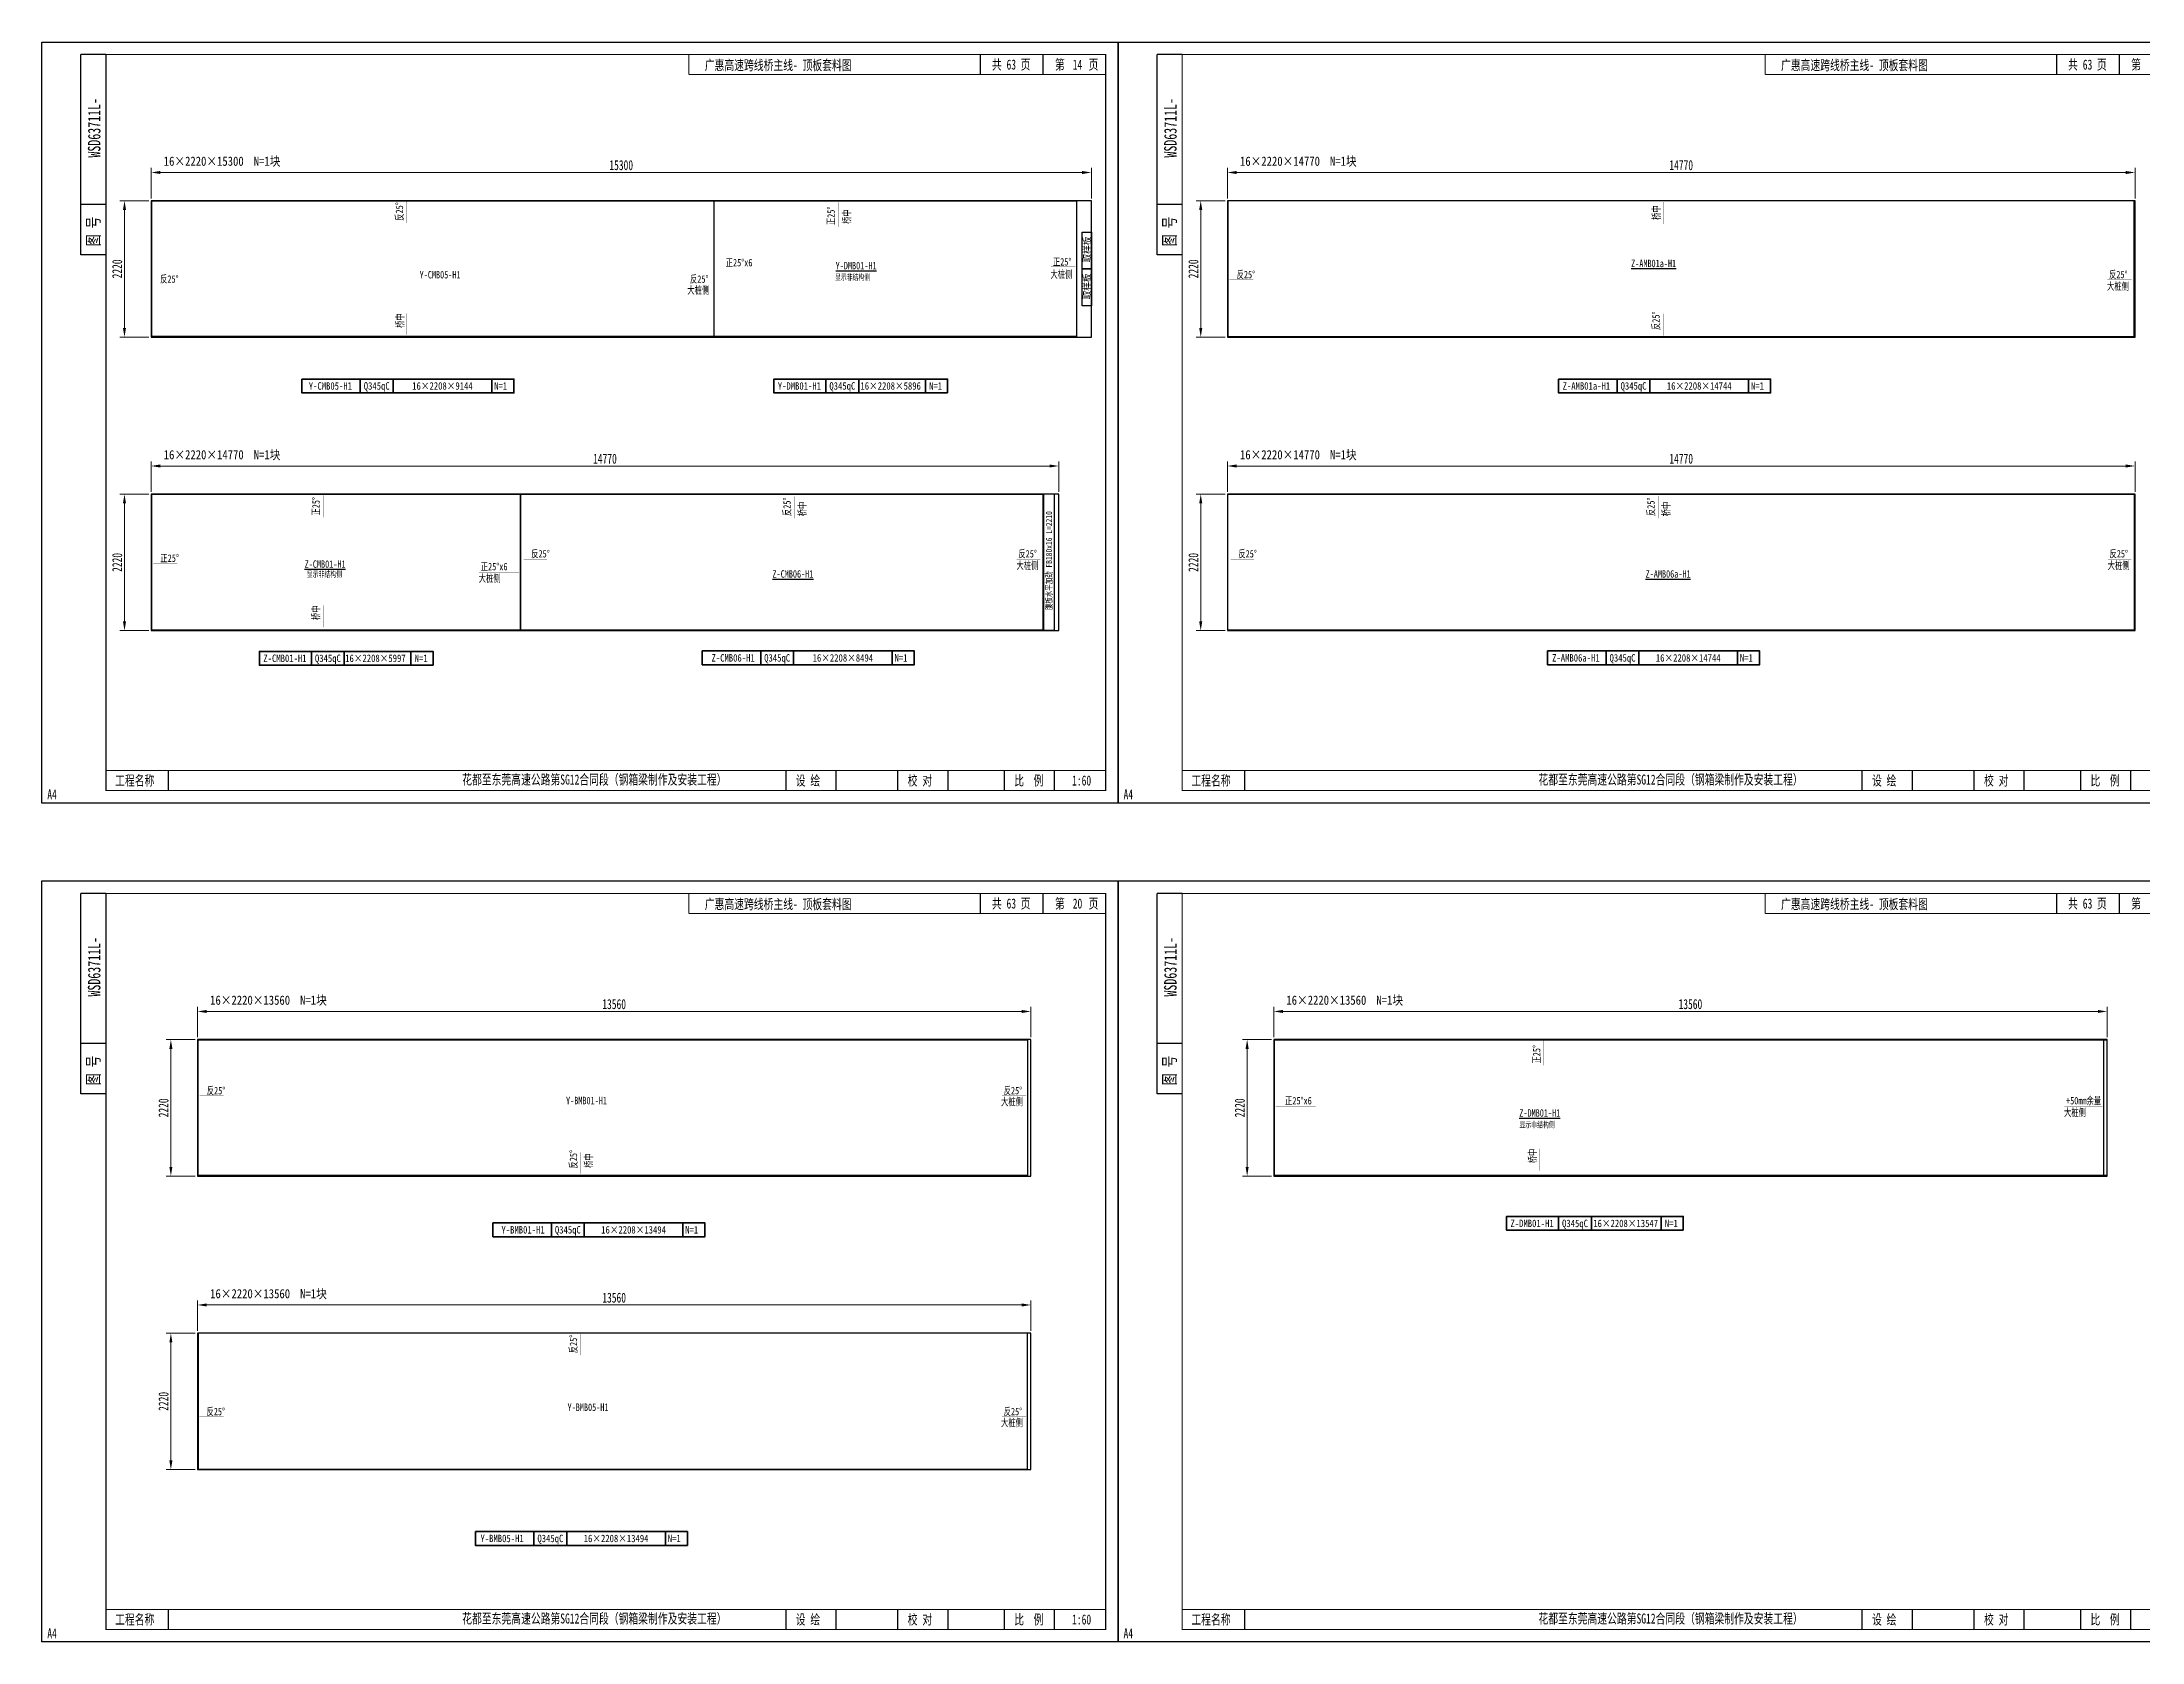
# Model space of a CAD drawing. Extents: x 1629247 to 2251351, y -601856 to -65897.
# Drawn here: x 2104269 to 2138440, y -143801 to -117767 of the extents above; entities that cross this region are included whole.
import ezdxf
from ezdxf.enums import TextEntityAlignment as Align

# ---------------------------------------------------------------- set-up
doc = ezdxf.new("R2010")
doc.units = 0
doc.header["$LTSCALE"] = 2
doc.header["$MEASUREMENT"] = 0
doc.header["$PDMODE"] = 35
doc.header["$PDSIZE"] = 50
doc.linetypes.add('PHANTOM', pattern=[63.5, 31.75, -6.35, 6.35, -6.35, 6.35, -6.35])
doc.layers.get('0').update_dxf_attribs({"linetype": 'CONTINUOUS'})
doc.layers.get('Defpoints').update_dxf_attribs({"linetype": 'CONTINUOUS'})
doc.layers.add('1图框轮廓', color=7, linetype='CONTINUOUS', lineweight=35)
doc.layers.add('标注层', color=3, linetype='CONTINUOUS', lineweight=13)
doc.layers.add('A3', color=7, linetype='CONTINUOUS')
doc.styles.add('仿宋', font='仿宋_GB2312_1.ttf', dxfattribs={"width": 0.7})
doc.dimstyles.new('标准标注样式-60', dxfattribs={"dimscale": 60, "dimtxt": 2.7, "dimasz": 2.5, "dimexe": 1.25, "dimexo": 0.625, "dimtad": 1, "dimdec": 0, "dimdsep": 46, "dimtxsty": '仿宋', "dimcen": 2.5, "dimclrd": 3, "dimclre": 3, "dimclrt": 4, "dimazin": 0, "dimtfac": 1, "dimtdec": 0, "dimtmove": 0, "dimatfit": 3, "dimfxl": 1.25, "dimlwd": 13, "dimlwe": 13, "dimarcsym": 0})

# ---------------------------------------------------------------- blocks, each defined once
blk = doc.blocks.new('*D947')
at = {"color": 3, "lineweight": 13, "ltscale": 3}
for p, q in [((2106044, -120311), (2106044, -119815)), ((2121344, -120311), (2121344, -119815))]:
    blk.add_line(p, q, dxfattribs=at)
at = {"color": 3, "linetype": 'ByBlock', "lineweight": 13, "ltscale": 3}
blk.add_line((2121194, -119890), (2106194, -119890), dxfattribs=at)
at = {"color": 3, "ltscale": 3}
for points in [[(2106194, -119865), (2106194, -119915), (2106044, -119890)], [(2121194, -119865), (2121194, -119915), (2121344, -119890)]]:
    blk.add_solid(points, dxfattribs=at)
at = {"layer": 'Defpoints', "color": 0, "ltscale": 3}
for p in [(2106044, -119890), (2106044, -120349), (2121344, -120349)]:
    blk.add_point(p, dxfattribs=at)
at = {"color": 4, "ltscale": 3, "insert": (2113694, -119772), "char_height": 162, "attachment_point": 5, "style": '仿宋'}
blk.add_mtext('15300', dxfattribs=at)
blk = doc.blocks.new('*D948')
at = {"color": 3, "lineweight": 13, "ltscale": 3}
for p, q in [((2106007, -120349), (2105536, -120349)), ((2106007, -122569), (2105536, -122569))]:
    blk.add_line(p, q, dxfattribs=at)
at = {"color": 3, "linetype": 'ByBlock', "lineweight": 13, "ltscale": 3}
blk.add_line((2105611, -120499), (2105611, -122419), dxfattribs=at)
at = {"color": 3, "ltscale": 3}
for points in [[(2105586, -120499), (2105636, -120499), (2105611, -120349)], [(2105586, -122419), (2105636, -122419), (2105611, -122569)]]:
    blk.add_solid(points, dxfattribs=at)
at = {"layer": 'Defpoints', "color": 0, "ltscale": 3}
for p in [(2106044, -120349), (2105611, -122569), (2106044, -122569)]:
    blk.add_point(p, dxfattribs=at)
at = {"color": 4, "ltscale": 3, "insert": (2105493, -121459), "char_height": 162, "attachment_point": 5, "rotation": 90, "style": '仿宋'}
blk.add_mtext('2220', dxfattribs=at)
blk = doc.blocks.new('tukuangA4-')
at = {"layer": 'A3'}
for p, q in [((537, 7565), (537, 10327)), ((882, 10327), (537, 10327)), ((12951, 10051), (12951, 10327)), ((13814, 10051), (13814, 10327)), ((882, 8256), (537, 8256)), ((882, 7565), (537, 7565)), ((1745, 173), (1745, 449)), ((10266, 173), (10266, 449)), ((10957, 173), (10957, 449)), ((11811, 173), (11811, 449)), ((12502, 173), (12502, 449)), ((13280, 173), (13280, 449)), ((13971, 173), (13971, 449))]:
    blk.add_line(p, q, dxfattribs=at)
blk.add_lwpolyline([(14850, 10500), (14850, 0), (0, 0), (0, 10500)], close=True, dxfattribs=at)
for points, const_width in [([(882, 10327), (14677, 10327), (14677, 173), (882, 173), (882, 10327)], 17.3), ([(8927, 10051), (8927, 10327)], 13.8), ([(8927, 10051), (14677, 10051)], 13.8), ([(882, 449), (14677, 449)], 13.8)]:
    blk.add_lwpolyline(points, dxfattribs=dict(at, const_width=const_width))
at = {"layer": 'A3', "color": 7, "linetype": 'Continuous', "style": '仿宋', "width": 0.7}
for s, p in [('共    页', (13106, 10120)), ('第     页', (13977, 10120)), ('工程名称', (1009, 242)), ('花都至东莞高速公路第SG12合同段（钢箱梁制作及安装工程）', (5798, 255)), ('设 绘', (10401, 242)), ('校 对', (11946, 242)), ('比  例', (13415, 242))]:
    blk.add_text(s, height=138.1, dxfattribs=at).set_placement(p)
blk.add_text('WSD63711L-', height=172.6, rotation=90, dxfattribs=at).set_placement((806, 9316), align=Align.CENTER)
blk.add_text('图 号', height=172.6, rotation=90, dxfattribs=at).set_placement((793, 7681))
blk.add_text('A4', height=138.1, dxfattribs=at).set_placement((139, 50), align=Align.CENTER)
blk = doc.blocks.new('*D949')
at = {"color": 3, "lineweight": 13, "ltscale": 3}
for p, q in [((2106044, -125087), (2106044, -124591)), ((2120814, -125087), (2120814, -124591))]:
    blk.add_line(p, q, dxfattribs=at)
at = {"color": 3, "linetype": 'ByBlock', "lineweight": 13, "ltscale": 3}
blk.add_line((2120664, -124666), (2106194, -124666), dxfattribs=at)
at = {"color": 3, "ltscale": 3}
for points in [[(2106194, -124641), (2106194, -124691), (2106044, -124666)], [(2120664, -124641), (2120664, -124691), (2120814, -124666)]]:
    blk.add_solid(points, dxfattribs=at)
at = {"layer": 'Defpoints', "color": 0, "ltscale": 3}
for p in [(2106044, -124666), (2106044, -125125), (2120814, -125125)]:
    blk.add_point(p, dxfattribs=at)
at = {"color": 4, "ltscale": 3, "insert": (2113429, -124548), "char_height": 162, "attachment_point": 5, "style": '仿宋'}
blk.add_mtext('14770', dxfattribs=at)
blk = doc.blocks.new('*D950')
at = {"color": 3, "lineweight": 13, "ltscale": 3}
for p, q in [((2106007, -125125), (2105536, -125125)), ((2106007, -127345), (2105536, -127345))]:
    blk.add_line(p, q, dxfattribs=at)
at = {"color": 3, "linetype": 'ByBlock', "lineweight": 13, "ltscale": 3}
blk.add_line((2105611, -125275), (2105611, -127195), dxfattribs=at)
at = {"color": 3, "ltscale": 3}
for points in [[(2105586, -125275), (2105636, -125275), (2105611, -125125)], [(2105586, -127195), (2105636, -127195), (2105611, -127345)]]:
    blk.add_solid(points, dxfattribs=at)
at = {"layer": 'Defpoints', "color": 0, "ltscale": 3}
for p in [(2106044, -125125), (2105611, -127345), (2106044, -127345)]:
    blk.add_point(p, dxfattribs=at)
at = {"color": 4, "ltscale": 3, "insert": (2105493, -126235), "char_height": 162, "attachment_point": 5, "rotation": 90, "style": '仿宋'}
blk.add_mtext('2220', dxfattribs=at)
blk = doc.blocks.new('*D951')
at = {"color": 3, "lineweight": 13, "ltscale": 3}
for p, q in [((2123557, -125087), (2123557, -124591)), ((2138327, -125087), (2138327, -124591))]:
    blk.add_line(p, q, dxfattribs=at)
at = {"color": 3, "linetype": 'ByBlock', "lineweight": 13, "ltscale": 3}
blk.add_line((2138177, -124666), (2123707, -124666), dxfattribs=at)
at = {"color": 3, "ltscale": 3}
for points in [[(2123707, -124641), (2123707, -124691), (2123557, -124666)], [(2138177, -124641), (2138177, -124691), (2138327, -124666)]]:
    blk.add_solid(points, dxfattribs=at)
at = {"layer": 'Defpoints', "color": 0, "ltscale": 3}
for p in [(2123557, -124666), (2123557, -125125), (2138327, -125125)]:
    blk.add_point(p, dxfattribs=at)
at = {"color": 4, "ltscale": 3, "insert": (2130942, -124548), "char_height": 162, "attachment_point": 5, "style": '仿宋'}
blk.add_mtext('14770', dxfattribs=at)
blk = doc.blocks.new('*D952')
at = {"color": 3, "lineweight": 13, "ltscale": 3}
for p, q in [((2123520, -125125), (2123049, -125125)), ((2123520, -127345), (2123049, -127345))]:
    blk.add_line(p, q, dxfattribs=at)
at = {"color": 3, "linetype": 'ByBlock', "lineweight": 13, "ltscale": 3}
blk.add_line((2123124, -125275), (2123124, -127195), dxfattribs=at)
at = {"color": 3, "ltscale": 3}
for points in [[(2123099, -125275), (2123149, -125275), (2123124, -125125)], [(2123099, -127195), (2123149, -127195), (2123124, -127345)]]:
    blk.add_solid(points, dxfattribs=at)
at = {"layer": 'Defpoints', "color": 0, "ltscale": 3}
for p in [(2123557, -125125), (2123124, -127345), (2123557, -127345)]:
    blk.add_point(p, dxfattribs=at)
at = {"color": 4, "ltscale": 3, "insert": (2123005, -126235), "char_height": 162, "attachment_point": 5, "rotation": 90, "style": '仿宋'}
blk.add_mtext('2220', dxfattribs=at)
blk = doc.blocks.new('*D953')
at = {"color": 3, "lineweight": 13, "ltscale": 3}
for p, q in [((2123557, -120311), (2123557, -119815)), ((2138327, -120311), (2138327, -119815))]:
    blk.add_line(p, q, dxfattribs=at)
at = {"color": 3, "linetype": 'ByBlock', "lineweight": 13, "ltscale": 3}
blk.add_line((2138177, -119890), (2123707, -119890), dxfattribs=at)
at = {"color": 3, "ltscale": 3}
for points in [[(2123707, -119865), (2123707, -119915), (2123557, -119890)], [(2138177, -119865), (2138177, -119915), (2138327, -119890)]]:
    blk.add_solid(points, dxfattribs=at)
at = {"layer": 'Defpoints', "color": 0, "ltscale": 3}
for p in [(2123557, -119890), (2123557, -120349), (2138327, -120349)]:
    blk.add_point(p, dxfattribs=at)
at = {"color": 4, "ltscale": 3, "insert": (2130942, -119772), "char_height": 162, "attachment_point": 5, "style": '仿宋'}
blk.add_mtext('14770', dxfattribs=at)
blk = doc.blocks.new('*D954')
at = {"color": 3, "lineweight": 13, "ltscale": 3}
for p, q in [((2123520, -120349), (2123049, -120349)), ((2123520, -122569), (2123049, -122569))]:
    blk.add_line(p, q, dxfattribs=at)
at = {"color": 3, "linetype": 'ByBlock', "lineweight": 13, "ltscale": 3}
blk.add_line((2123124, -120499), (2123124, -122419), dxfattribs=at)
at = {"color": 3, "ltscale": 3}
for points in [[(2123099, -120499), (2123149, -120499), (2123124, -120349)], [(2123099, -122419), (2123149, -122419), (2123124, -122569)]]:
    blk.add_solid(points, dxfattribs=at)
at = {"layer": 'Defpoints', "color": 0, "ltscale": 3}
for p in [(2123557, -120349), (2123124, -122569), (2123557, -122569)]:
    blk.add_point(p, dxfattribs=at)
at = {"color": 4, "ltscale": 3, "insert": (2123005, -121459), "char_height": 162, "attachment_point": 5, "rotation": 90, "style": '仿宋'}
blk.add_mtext('2220', dxfattribs=at)
blk = doc.blocks.new('*D971')
at = {"color": 3, "lineweight": 13, "ltscale": 3}
for p, q in [((2106799, -133962), (2106799, -133466)), ((2120359, -133962), (2120359, -133466))]:
    blk.add_line(p, q, dxfattribs=at)
at = {"color": 3, "linetype": 'ByBlock', "lineweight": 13, "ltscale": 3}
blk.add_line((2120209, -133541), (2106949, -133541), dxfattribs=at)
at = {"color": 3, "ltscale": 3}
for points in [[(2106949, -133516), (2106949, -133566), (2106799, -133541)], [(2120209, -133516), (2120209, -133566), (2120359, -133541)]]:
    blk.add_solid(points, dxfattribs=at)
at = {"layer": 'Defpoints', "color": 0, "ltscale": 3}
for p in [(2106799, -133541), (2106799, -134000), (2120359, -134000)]:
    blk.add_point(p, dxfattribs=at)
at = {"color": 4, "ltscale": 3, "insert": (2113579, -133423), "char_height": 162, "attachment_point": 5, "style": '仿宋'}
blk.add_mtext('13560', dxfattribs=at)
blk = doc.blocks.new('*D972')
at = {"color": 3, "lineweight": 13, "ltscale": 3}
for p, q in [((2106762, -134000), (2106291, -134000)), ((2106762, -136220), (2106291, -136220))]:
    blk.add_line(p, q, dxfattribs=at)
at = {"color": 3, "linetype": 'ByBlock', "lineweight": 13, "ltscale": 3}
blk.add_line((2106366, -134150), (2106366, -136070), dxfattribs=at)
at = {"color": 3, "ltscale": 3}
for points in [[(2106341, -134150), (2106391, -134150), (2106366, -134000)], [(2106341, -136070), (2106391, -136070), (2106366, -136220)]]:
    blk.add_solid(points, dxfattribs=at)
at = {"layer": 'Defpoints', "color": 0, "ltscale": 3}
for p in [(2106799, -134000), (2106366, -136220), (2106799, -136220)]:
    blk.add_point(p, dxfattribs=at)
at = {"color": 4, "ltscale": 3, "insert": (2106247, -135110), "char_height": 162, "attachment_point": 5, "rotation": 90, "style": '仿宋'}
blk.add_mtext('2220', dxfattribs=at)
blk = doc.blocks.new('*D973')
at = {"color": 3, "lineweight": 13, "ltscale": 3}
for p, q in [((2106799, -138738), (2106799, -138242)), ((2120359, -138738), (2120359, -138242))]:
    blk.add_line(p, q, dxfattribs=at)
at = {"color": 3, "linetype": 'ByBlock', "lineweight": 13, "ltscale": 3}
blk.add_line((2120209, -138317), (2106949, -138317), dxfattribs=at)
at = {"color": 3, "ltscale": 3}
for points in [[(2106949, -138292), (2106949, -138342), (2106799, -138317)], [(2120209, -138292), (2120209, -138342), (2120359, -138317)]]:
    blk.add_solid(points, dxfattribs=at)
at = {"layer": 'Defpoints', "color": 0, "ltscale": 3}
for p in [(2106799, -138317), (2106799, -138776), (2120359, -138776)]:
    blk.add_point(p, dxfattribs=at)
at = {"color": 4, "ltscale": 3, "insert": (2113579, -138199), "char_height": 162, "attachment_point": 5, "style": '仿宋'}
blk.add_mtext('13560', dxfattribs=at)
blk = doc.blocks.new('*D974')
at = {"color": 3, "lineweight": 13, "ltscale": 3}
for p, q in [((2106762, -138776), (2106291, -138776)), ((2106762, -140996), (2106291, -140996))]:
    blk.add_line(p, q, dxfattribs=at)
at = {"color": 3, "linetype": 'ByBlock', "lineweight": 13, "ltscale": 3}
blk.add_line((2106366, -138926), (2106366, -140846), dxfattribs=at)
at = {"color": 3, "ltscale": 3}
for points in [[(2106341, -138926), (2106391, -138926), (2106366, -138776)], [(2106341, -140846), (2106391, -140846), (2106366, -140996)]]:
    blk.add_solid(points, dxfattribs=at)
at = {"layer": 'Defpoints', "color": 0, "ltscale": 3}
for p in [(2106799, -138776), (2106366, -140996), (2106799, -140996)]:
    blk.add_point(p, dxfattribs=at)
at = {"color": 4, "ltscale": 3, "insert": (2106247, -139886), "char_height": 162, "attachment_point": 5, "rotation": 90, "style": '仿宋'}
blk.add_mtext('2220', dxfattribs=at)
blk = doc.blocks.new('*D975')
at = {"color": 3, "lineweight": 13, "ltscale": 3}
for p, q in [((2124312, -133962), (2124312, -133466)), ((2137872, -133962), (2137872, -133466))]:
    blk.add_line(p, q, dxfattribs=at)
at = {"color": 3, "linetype": 'ByBlock', "lineweight": 13, "ltscale": 3}
blk.add_line((2137722, -133541), (2124462, -133541), dxfattribs=at)
at = {"color": 3, "ltscale": 3}
for points in [[(2124462, -133516), (2124462, -133566), (2124312, -133541)], [(2137722, -133516), (2137722, -133566), (2137872, -133541)]]:
    blk.add_solid(points, dxfattribs=at)
at = {"layer": 'Defpoints', "color": 0, "ltscale": 3}
for p in [(2124312, -133541), (2124312, -134000), (2137872, -134000)]:
    blk.add_point(p, dxfattribs=at)
at = {"color": 4, "ltscale": 3, "insert": (2131092, -133423), "char_height": 162, "attachment_point": 5, "style": '仿宋'}
blk.add_mtext('13560', dxfattribs=at)
blk = doc.blocks.new('*D976')
at = {"color": 3, "lineweight": 13, "ltscale": 3}
for p, q in [((2124275, -134000), (2123804, -134000)), ((2124275, -136220), (2123804, -136220))]:
    blk.add_line(p, q, dxfattribs=at)
at = {"color": 3, "linetype": 'ByBlock', "lineweight": 13, "ltscale": 3}
blk.add_line((2123879, -134150), (2123879, -136070), dxfattribs=at)
at = {"color": 3, "ltscale": 3}
for points in [[(2123854, -134150), (2123904, -134150), (2123879, -134000)], [(2123854, -136070), (2123904, -136070), (2123879, -136220)]]:
    blk.add_solid(points, dxfattribs=at)
at = {"layer": 'Defpoints', "color": 0, "ltscale": 3}
for p in [(2124312, -134000), (2123879, -136220), (2124312, -136220)]:
    blk.add_point(p, dxfattribs=at)
at = {"color": 4, "ltscale": 3, "insert": (2123760, -135110), "char_height": 162, "attachment_point": 5, "rotation": 90, "style": '仿宋'}
blk.add_mtext('2220', dxfattribs=at)

msp = doc.modelspace()

# ---------------------------------------------------------------- linework, layer by layer
at = {"color": 3, "ltscale": 3}
msp.add_line((2137819.1, -136209.9), (2137819.1, -134001.9), dxfattribs=at)
at = {"color": 8, "ltscale": 3}
for points in [[(2106044.5, -122569), (2121344.5, -122569), (2121344.5, -120349), (2106044.5, -120349)], [(2123557.2, -122569), (2138327.2, -122569), (2138327.2, -120349), (2123557.2, -120349)], [(2121194.5, -120859), (2121344.5, -120859), (2121344.5, -121459), (2121194.5, -121459)], [(2121194.5, -121459), (2121344.5, -121459), (2121344.5, -122059), (2121194.5, -122059)], [(2106044.5, -127344.9), (2120814.5, -127344.9), (2120814.5, -125124.9), (2106044.5, -125124.9)], [(2123557.2, -127344.9), (2138327.2, -127344.9), (2138327.2, -125124.9), (2123557.2, -125124.9)], [(2106799.3, -136220), (2120359.3, -136220), (2120359.3, -134000), (2106799.3, -134000)], [(2124312.1, -136220), (2137872.1, -136220), (2137872.1, -134000), (2124312.1, -134000)], [(2106799.3, -140995.9), (2120359.3, -140995.9), (2120359.3, -138775.9), (2106799.3, -138775.9)]]:
    msp.add_lwpolyline(points, close=True, dxfattribs=at)
at = {"color": 1}
for points in [[(2106054.5, -120351), (2115198.6, -120351), (2115198.6, -122559), (2106054.5, -122559)], [(2115208.6, -120351), (2121104.2, -120351), (2121104.2, -122559), (2115208.6, -122559)], [(2138311.2, -120350.8), (2123567.2, -120350.8), (2123567.2, -122559), (2138311.2, -122559)], [(2112051.5, -127334.9), (2106054.5, -127334.9), (2106054.5, -125126.7), (2112051.5, -125126.7)], [(2112061.5, -125126.9), (2120555.5, -125126.9), (2120555.5, -127334.9), (2112061.5, -127334.9)], [(2123567.2, -125126.9), (2138311.2, -125126.9), (2138311.2, -127334.9), (2123567.2, -127334.9)], [(2106809.3, -134002), (2120303.3, -134002), (2120303.3, -136210), (2106809.3, -136210)], [(2137819.1, -136209.9), (2137819.1, -136210), (2124322.1, -136210), (2124322.1, -134001.9), (2137819.1, -134001.9), (2137869.1, -134001.9), (2137869.1, -136209.9)], [(2106809.3, -140985.9), (2120303.3, -140985.9), (2120303.3, -138777.9), (2106809.3, -138777.9)]]:
    msp.add_lwpolyline(points, close=True, dxfattribs=at)
at = {"color": 2, "ltscale": 3}
msp.add_lwpolyline([(2120565.5, -125126.9), (2120565.5, -127334.9), (2120745.5, -127334.9), (2120745.5, -125126.9)], close=True, dxfattribs=at)
at = {"layer": '1图框轮廓', "color": 30, "ltscale": 3}
for p, q in [((2109448.6, -123475.5), (2109448.6, -123250.5)), ((2109983.1, -123475.5), (2109983.1, -123250.5)), ((2111587.1, -123475.5), (2111587.1, -123250.5)), ((2117024.6, -123250.5), (2117024.6, -123475.5)), ((2117559.1, -123475.5), (2117559.1, -123250.5)), ((2118643.5, -123250.5), (2118643.5, -123475.5)), ((2129899.4, -123475.5), (2129899.4, -123250.5)), ((2130433.9, -123475.5), (2130433.9, -123250.5)), ((2132037.9, -123475.5), (2132037.9, -123250.5)), ((2108653.5, -127681.9), (2108653.5, -127906.9)), ((2109188, -127906.9), (2109188, -127681.9)), ((2110272.5, -127681.9), (2110272.5, -127906.9)), ((2115964.1, -127900.4), (2115964.1, -127675.4)), ((2116498.6, -127900.4), (2116498.6, -127675.4)), ((2118102.6, -127900.4), (2118102.6, -127675.4)), ((2129720.1, -127900.4), (2129720.1, -127675.4)), ((2130254.6, -127900.4), (2130254.6, -127675.4)), ((2131858.6, -127900.4), (2131858.6, -127675.4)), ((2112558.2, -137206.1), (2112558.2, -136981.1)), ((2113092.7, -137206.1), (2113092.7, -136981.1)), ((2114696.7, -137206.1), (2114696.7, -136981.1)), ((2128946.9, -136876.6), (2128946.9, -137101.6)), ((2129481.4, -137101.6), (2129481.4, -136876.6)), ((2130615.9, -136876.6), (2130615.9, -137101.6)), ((2112273.9, -142228.1), (2112273.9, -142003.1)), ((2112808.4, -142228.1), (2112808.4, -142003.1)), ((2114412.4, -142228.1), (2114412.4, -142003.1))]:
    msp.add_line(p, q, dxfattribs=at)
for points in [[(2108497.1, -123250.5), (2111947.1, -123250.5), (2111947.1, -123475.5), (2108497.1, -123475.5)], [(2119003.5, -123475.5), (2116178.9, -123475.5), (2116178.9, -123250.5), (2119003.5, -123250.5)], [(2128947.9, -123250.5), (2132397.9, -123250.5), (2132397.9, -123475.5), (2128947.9, -123475.5)], [(2110632.5, -127906.9), (2107807.8, -127906.9), (2107807.8, -127681.9), (2110632.5, -127681.9)], [(2115012.6, -127675.4), (2118462.6, -127675.4), (2118462.6, -127900.4), (2115012.6, -127900.4)], [(2128768.6, -127675.4), (2132218.6, -127675.4), (2132218.6, -127900.4), (2128768.6, -127900.4)], [(2111606.7, -136981.1), (2115056.7, -136981.1), (2115056.7, -137206.1), (2111606.7, -137206.1)], [(2130975.9, -137101.6), (2128101.3, -137101.6), (2128101.3, -136876.6), (2130975.9, -136876.6)], [(2111322.4, -142003.1), (2114772.4, -142003.1), (2114772.4, -142228.1), (2111322.4, -142228.1)]]:
    msp.add_lwpolyline(points, close=True, dxfattribs=at)
at = {"layer": '标注层', "color": 42}
for points in [[(2110201.7, -120351, 0, 25, 0), (2110201.7, -120425.8, 5, 5, 0), (2110201.7, -120710.4, 5, 5, 0)], [(2117225.6, -120368.3, 0, 25, 0), (2117225.6, -120443.1, 5, 5, 0), (2117225.6, -120775.2, 5, 5, 0)], [(2130648.8, -120368, 0, 25, 0), (2130648.8, -120442.8, 5, 5, 0), (2130648.8, -120727.4, 5, 5, 0)], [(2115231.6, -121455, 0, 25, 0), (2115306.4, -121455, 5, 5, 0), (2115891.5, -121455, 5, 5, 0)], [(2121085, -121425.3, 0, 25, 0), (2121010.2, -121425.3, 5, 5, 0), (2120689.4, -121425.3, 5, 5, 0)], [(2123586.4, -121636.7, 0, 25, 0), (2123661.2, -121636.7, 5, 5, 0), (2123982, -121636.7, 5, 5, 0)], [(2138271, -121636.7, 0, 25, 0), (2138196.2, -121636.7, 5, 5, 0), (2137875.4, -121636.7, 5, 5, 0)], [(2106073.7, -121709.9, 0, 25, 0), (2106148.5, -121709.9, 5, 5, 0), (2106469.3, -121709.9, 5, 5, 0)], [(2115179.4, -121709.9, 0, 25, 0), (2115104.5, -121709.9, 5, 5, 0), (2114783.7, -121709.9, 5, 5, 0)], [(2110201.7, -122540, 0, 25, 0), (2110201.7, -122465.2, 5, 5, 0), (2110201.7, -122180.6, 5, 5, 0)], [(2130648.8, -122546.1, 0, 25, 0), (2130648.8, -122471.3, 5, 5, 0), (2130648.8, -122186.7, 5, 5, 0)], [(2108843.3, -125139.6, 0, 25, 0), (2108843.3, -125214.4, 5, 5, 0), (2108843.3, -125499, 5, 5, 0)], [(2116508.9, -125156.1, 0, 25, 0), (2116508.9, -125230.9, 5, 5, 0), (2116508.9, -125515.5, 5, 5, 0)], [(2130567.4, -125156.1, 0, 25, 0), (2130567.4, -125230.9, 5, 5, 0), (2130567.4, -125515.5, 5, 5, 0)], [(2106073.7, -126251.1, 0, 25, 0), (2106148.5, -126251.1, 5, 5, 0), (2106469.3, -126251.1, 5, 5, 0)], [(2112040, -126400.8, 0, 25, 0), (2111965.1, -126400.8, 5, 5, 0), (2111380, -126400.8, 5, 5, 0)], [(2112091.3, -126179.6, 0, 25, 0), (2112166.2, -126179.6, 5, 5, 0), (2112487, -126179.6, 5, 5, 0)], [(2120525.6, -126179.6, 0, 25, 0), (2120450.8, -126179.6, 5, 5, 0), (2120130, -126179.6, 5, 5, 0)], [(2123597.1, -126179.6, 0, 25, 0), (2123671.9, -126179.6, 5, 5, 0), (2123992.7, -126179.6, 5, 5, 0)], [(2138281.4, -126179.6, 0, 25, 0), (2138206.5, -126179.6, 5, 5, 0), (2137885.7, -126179.6, 5, 5, 0)], [(2108843.3, -127293.8, 0, 25, 0), (2108843.3, -127219, 5, 5, 0), (2108843.3, -126934.4, 5, 5, 0)], [(2128706.8, -134014.7, 0, 25, 0), (2128706.8, -134089.5, 5, 5, 0), (2128706.8, -134416.4, 5, 5, 0)], [(2106828.6, -134914.6, 0, 25, 0), (2106903.4, -134914.6, 5, 5, 0), (2107224.2, -134914.6, 5, 5, 0)], [(2120284.1, -134914.6, 0, 25, 0), (2120209.3, -134914.6, 5, 5, 0), (2119888.5, -134914.6, 5, 5, 0)], [(2124333.6, -135091.3, 0, 25, 0), (2124408.4, -135091.3, 5, 5, 0), (2124993.6, -135091.3, 5, 5, 0)], [(2137802.9, -135091.3, 0, 25, 0), (2137728.1, -135091.3, 5, 5, 0), (2137176.2, -135091.3, 5, 5, 0)], [(2113033, -136192.6, 0, 25, 0), (2113033, -136117.8, 5, 5, 0), (2113033, -135833.2, 5, 5, 0)], [(2128641.4, -136133.6, 0, 25, 0), (2128641.4, -136058.8, 5, 5, 0), (2128641.4, -135774.2, 5, 5, 0)], [(2113033, -138777.9, 0, 25, 0), (2113033, -138852.7, 5, 5, 0), (2113033, -139137.3, 5, 5, 0)], [(2106828.6, -140136.8, 0, 25, 0), (2106903.4, -140136.8, 5, 5, 0), (2107224.2, -140136.8, 5, 5, 0)], [(2120284.1, -140136.8, 0, 25, 0), (2120209.3, -140136.8, 5, 5, 0), (2119888.5, -140136.8, 5, 5, 0)]]:
    msp.add_lwpolyline(points, format="xyseb", dxfattribs=at)

# ---------------------------------------------------------------- block references
at = {"color": 8, "xscale": 1.179310345090926, "yscale": 1.179310344828991, "zscale": 1.179310344827586}
for p in [(2104268.7, -130149.7), (2121781.5, -130149.7), (2104268.7, -143800.8), (2121781.5, -143800.8)]:
    msp.add_blockref('tukuangA4-', p, dxfattribs=at)

# ---------------------------------------------------------------- texts
at = {"color": 7, "style": '仿宋', "width": 0.85}
for s, p in [('16×2220×15300', (2106250, -119781.1)), ('N=1块', (2107714.3, -119781.1)), ('16×2220×14770', (2123762.7, -119781.1)), ('N=1块', (2125227, -119781.1)), ('16×2220×14770', (2106250, -124557)), ('N=1块', (2107714.3, -124557)), ('16×2220×14770', (2123762.7, -124557)), ('N=1块', (2125227, -124557)), ('N=1块', (2108469.1, -133432.2)), ('N=1块', (2125981.9, -133432.2)), ('16×2220×13560', (2107004.8, -133432.2)), ('16×2220×13560', (2124517.6, -133432.2)), ('N=1块', (2108469.1, -138208.1)), ('16×2220×13560', (2107004.8, -138208.1))]:
    msp.add_text(s, height=150, dxfattribs=at).set_placement(p)
for p in [(2121330.3, -121353.7), (2121330.3, -121953.7)]:
    msp.add_text('取样板', height=118.12, rotation=90, dxfattribs=at).set_placement(p)
at = {"color": 6, "linetype": 'PHANTOM', "ltscale": 10, "style": '仿宋', "width": 0.7}
for s, p in [('%%UZ-AMB01a-H1', (2130127.3, -121430.1)), ('%%UY-DMB01-H1', (2117183.5, -121465.7)), ('%%UZ-CMB01-H1', (2108542.9, -126322.5)), ('%%UZ-CMB06-H1', (2116155.2, -126482.6)), ('%%UZ-AMB06a-H1', (2130363.6, -126482.6)), ('%%UZ-DMB01-H1', (2128308.2, -135252.7))]:
    msp.add_text(s, height=121.5, dxfattribs=at).set_placement(p)
for s, p in [('Y-CMB05-H1', (2110746.4, -121614.3)), ('Y-BMB01-H1', (2113129.3, -135051.4)), ('Y-BMB05-H1', (2113153.8, -140041.2))]:
    msp.add_text(s, height=121.5, dxfattribs=at).set_placement(p, align=Align.CENTER)
at = {"color": 152, "linetype": 'PHANTOM', "ltscale": 10, "style": '仿宋', "width": 0.7}
for p in [(2117172.8, -121642.3), (2108578.1, -126475.2), (2128312, -135430.9)]:
    msp.add_text('显示非结构侧', height=97.2, dxfattribs=at).set_placement(p)
at = {"color": 7, "style": '仿宋', "width": 0.85}
for s, p in [('Y-CMB05-H1', (2108961.2, -123363)), ('Q345qC', (2109715.8, -123363)), ('16×2208×9144', (2110785.1, -123363)), ('N=1 ', (2111767.1, -123363)), ('Y-DMB01-H1', (2116593.2, -123363)), ('Q345qC', (2117291.8, -123363)), ('16×2208×5896', (2118078.6, -123363)), ('N=1 ', (2118844.6, -123363)), ('Z-AMB01a-H1', (2129399.5, -123363)), ('Q345qC', (2130166.6, -123363)), ('16×2208×14744', (2131235.9, -123363)), ('N=1 ', (2132217.9, -123363)), ('Z-CMB01-H1', (2108222.1, -127794.4)), ('Q345qC', (2108920.8, -127794.4)), ('16×2208×5997', (2109694.4, -127794.4)), ('N=1 ', (2110473.5, -127794.4)), ('Z-CMB06-H1', (2115515.1, -127787.9)), ('Q345qC', (2116231.4, -127787.9)), ('16×2208×8494', (2117300.6, -127787.9)), ('N=1 ', (2118282.6, -127787.9)), ('Z-AMB06a-H1', (2129228.5, -127787.9)), ('Q345qC', (2129987.3, -127787.9)), ('16×2208×14744', (2131056.6, -127787.9)), ('N=1 ', (2132038.6, -127787.9)), ('Z-DMB01-H1', (2128515.6, -136989.1)), ('Q345qC', (2129214.2, -136989.1)), ('16×2208×13547', (2130038.8, -136989.1)), ('N=1 ', (2130817, -136989.1)), ('Y-BMB01-H1', (2112096.5, -137093.6)), ('Q345qC', (2112825.5, -137093.6)), ('16×2208×13494', (2113894.7, -137093.6)), ('N=1 ', (2114876.7, -137093.6)), ('Y-BMB05-H1', (2111755.2, -142115.6)), ('Q345qC', (2112541.2, -142115.6)), ('16×2208×13494', (2113610.4, -142115.6)), ('N=1 ', (2114592.4, -142115.6))]:
    msp.add_text(s, height=121.5, dxfattribs=at).set_placement(p, align=Align.MIDDLE_CENTER)
at = {"color": 7, "style": '仿宋', "width": 0.75}
msp.add_text('腹板水平加劲 FB180x16 L=2210', height=100, rotation=90, dxfattribs=at).set_placement((2120654.4, -126205.4), align=Align.MIDDLE_CENTER)
at = {"layer": 'A3', "color": 6, "linetype": 'Continuous', "style": '仿宋', "width": 0.7}
for p in [(2115053.4, -118224.6), (2132566.1, -118224.6), (2115053.4, -131875.7), (2132566.1, -131875.7)]:
    msp.add_text('广惠高速跨线桥主线- 顶板套料图', height=162.857, dxfattribs=at).set_placement(p)
at = {"layer": 'A3', "color": 1, "linetype": 'Continuous', "style": '仿宋', "width": 0.7}
for s, p in [('63', (2119963.9, -118215.5)), ('14', (2121041.1, -118215.5)), ('63', (2137476.7, -118215.5)), ('63', (2119963.9, -131866.6)), ('20', (2121041.1, -131866.6)), ('63', (2137476.7, -131866.6))]:
    msp.add_text(s, height=162.86, dxfattribs=at).set_placement(p)
at = {"layer": 'A3', "color": 7, "linetype": 'Continuous', "style": '仿宋', "width": 0.7}
for p in [(2121030.7, -129864.9), (2121030.7, -143515.9)]:
    msp.add_text('1:60', height=162.86, dxfattribs=at).set_placement(p)
at = {"layer": '标注层', "color": 42, "style": '仿宋', "width": 0.7}
for s, p in [('反25%%D', (2110144.6, -120675.3)), ('正25%%D', (2117168.4, -120746.3)), ('桥中', (2117424.4, -120726)), ('桥中', (2130598.4, -120661.9)), ('桥中', (2110154.1, -122418.3)), ('反25%%D', (2130591.6, -122453.6)), ('正25%%D', (2108786.2, -125471.7)), ('反25%%D', (2116451.7, -125480.5)), ('桥中', (2116700.1, -125483.7)), ('反25%%D', (2130510.2, -125480.5)), ('桥中', (2130758.6, -125483.7)), ('桥中', (2108786.2, -127170.8)), ('正25%%D', (2128649.7, -134388.6)), ('反25%%D', (2112975.8, -136096)), ('桥中', (2113224.1, -136086)), ('桥中', (2128584.3, -136010.5)), ('反25%%D', (2112975.8, -139102.3))]:
    msp.add_text(s, height=121.5, rotation=90, dxfattribs=at).set_placement(p)
for s, p in [('正25%%Dx6', (2115394.3, -121417.2)), ('正25%%D', (2120718.2, -121404)), ('反25%%D', (2106190.6, -121684.7)), ('反25%%D', (2114812.5, -121684.7)), ('大桩侧', (2120678.4, -121608.5)), ('反25%%D', (2123707.8, -121611.5)), ('反25%%D', (2137904.2, -121611.5)), ('大桩侧', (2114769, -121865.7)), ('大桩侧', (2137870.8, -121801.7)), ('反25%%D', (2112229.6, -126154.4)), ('反25%%D', (2120155.9, -126154.4)), ('反25%%D', (2123735.3, -126154.4)), ('反25%%D', (2137911.7, -126154.4)), ('正25%%D', (2106195, -126225.9)), ('大桩侧', (2111375, -126554.4)), ('正25%%Dx6', (2111408.8, -126363)), ('大桩侧', (2120125.4, -126344.5)), ('大桩侧', (2137881.2, -126344.5)), ('反25%%D', (2106949.9, -134889.4)), ('大桩侧', (2119873.8, -135070.4)), ('反25%%D', (2119917.3, -134889.4)), ('正25%%Dx6', (2124496.3, -135053.5)), ('+50mm余量', (2137205, -135053.5)), ('大桩侧', (2137171.2, -135244.9)), ('反25%%D', (2106945.5, -140111.6)), ('反25%%D', (2119917.3, -140111.6)), ('大桩侧', (2119873.8, -140292.6))]:
    msp.add_text(s, height=121.5, dxfattribs=at).set_placement(p)

# ---------------------------------------------------------------- dimensions: what is measured, and where the dimension line sits
at = {"color": 8, "ltscale": 3}
for base, p1, p2, picture, middle in [((2106044.5, -119890.3), (2121344.5, -120349), (2106044.5, -120349), '*D947', (2113694.5, -119771.8)), ((2123557.2, -119890.3), (2138327.2, -120349), (2123557.2, -120349), '*D953', (2130942.2, -119771.8)), ((2106044.5, -124666.2), (2120814.5, -125124.9), (2106044.5, -125124.9), '*D949', (2113429.5, -124547.7)), ((2123557.2, -124666.2), (2138327.2, -125124.9), (2123557.2, -125124.9), '*D951', (2130942.2, -124547.7)), ((2106799.3, -133541.3), (2120359.3, -134000), (2106799.3, -134000), '*D971', (2113579.3, -133422.8)), ((2124312.1, -133541.3), (2137872.1, -134000), (2124312.1, -134000), '*D975', (2131092.1, -133422.8)), ((2106799.3, -138317.2), (2120359.3, -138775.9), (2106799.3, -138775.9), '*D973', (2113579.3, -138198.7))]:
    dim = msp.add_linear_dim(base=base, p1=p1, p2=p2, dimstyle='标准标注样式-60', dxfattribs=at)
    dim.commit()
    dim.dimension.update_dxf_attribs({"geometry": picture, "text_midpoint": middle})
for base, p1, p2, picture, middle in [((2105611, -122569), (2106044.5, -120349), (2106044.5, -122569), '*D948', (2105492.5, -121459)), ((2123123.8, -122569), (2123557.2, -120349), (2123557.2, -122569), '*D954', (2123005.3, -121459)), ((2105611, -127344.9), (2106044.5, -125124.9), (2106044.5, -127344.9), '*D950', (2105492.5, -126234.9)), ((2123123.8, -127344.9), (2123557.2, -125124.9), (2123557.2, -127344.9), '*D952', (2123005.3, -126234.9)), ((2106365.9, -136220), (2106799.3, -134000), (2106799.3, -136220), '*D972', (2106247.4, -135110)), ((2123878.7, -136220), (2124312.1, -134000), (2124312.1, -136220), '*D976', (2123760.2, -135110)), ((2106365.9, -140995.9), (2106799.3, -138775.9), (2106799.3, -140995.9), '*D974', (2106247.4, -139885.9))]:
    dim = msp.add_linear_dim(base=base, p1=p1, p2=p2, angle=90, dimstyle='标准标注样式-60', dxfattribs=at)
    dim.commit()
    dim.dimension.update_dxf_attribs({"geometry": picture, "text_midpoint": middle})

doc.saveas('drawing.dxf')
